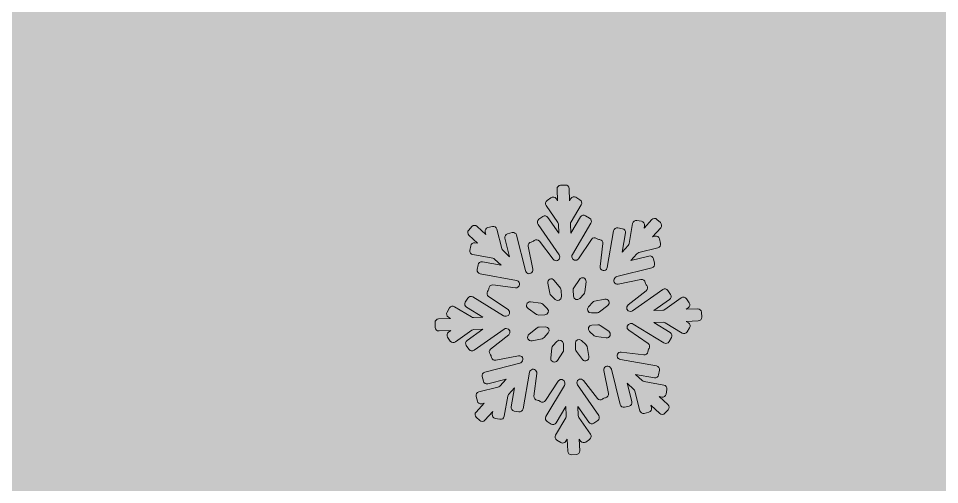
# Model space of a CAD drawing. Header units: millimetres. Extents: x 28 to 188, y -114 to -17.
# Drawn here: x 148.27 to 163.3, y -47.63 to -40.02 of the extents above; entities that cross this region are included whole.
import ezdxf

# ---------------------------------------------------------------- set-up
doc = ezdxf.new("R2010")
doc.units = ezdxf.units.MM
doc.header["$MEASUREMENT"] = 0
doc.layers.add('engraving', color=7, linetype='Continuous')
doc.layers.add('Layer 1', color=7, linetype='Continuous')

msp = doc.modelspace()

# ---------------------------------------------------------------- hatches: boundary and pattern name
at = {"layer": 'Layer 1'}
h = msp.add_hatch(color=2, dxfattribs=at)
h.dxf.hatch_style = 2
edge = h.paths.add_edge_path()
edge.add_spline(control_points=[(186.9, -77.701), (185.937, -75.24), (184.61, -72.989), (182.918, -70.95), (181.225, -68.912), (179.224, -67.123), (176.917, -65.583), (174.609, -64.045), (172.07, -62.853), (169.299, -62.005), (169.299, -62.005), (156.143, -57.736), (156.143, -57.736), (155.295, -57.198), (154.585, -56.466), (154.008, -55.543), (153.432, -54.619), (153.564, -53.736), (154.412, -52.888), (155.488, -52.042), (156.738, -51.503), (158.162, -51.272), (159.586, -51.042), (161.066, -51.004), (162.606, -51.157), (165.298, -51.543), (168.261, -52.158), (171.493, -53.004), (174.724, -53.851), (177.569, -54.774), (180.032, -55.773), (180.34, -50.542), (180.533, -46.638), (180.61, -44.059), (180.686, -41.483), (180.725, -39.559), (180.725, -38.289), (180.725, -37.019), (180.725, -36.078), (180.725, -35.462), (180.725, -34.847), (180.801, -33.885), (180.956, -32.576), (176.802, -31.116), (172.704, -30.134), (168.665, -29.633), (166.954, -29.421), (165.24, -29.272), (163.522, -29.178), (162.804, -28.646), (161.938, -28.303), (160.997, -28.231), (162.502, -27.116), (163.481, -25.332), (163.481, -23.316), (163.481, -19.935), (160.741, -17.195), (157.361, -17.195), (153.98, -17.195), (151.24, -19.935), (151.24, -23.316), (151.24, -25.332), (152.22, -27.116), (153.725, -28.231), (152.55, -28.321), (151.491, -28.831), (150.693, -29.608), (149.341, -29.831), (147.966, -30.125), (146.565, -30.499), (143.409, -31.269), (140.696, -32.403), (138.428, -33.903), (136.158, -35.403), (134.273, -37.135), (132.773, -39.097), (131.273, -41.059), (130.176, -43.194), (129.483, -45.502), (128.791, -47.81), (128.445, -50.196), (128.445, -52.657), (128.445, -55.658), (129.079, -58.659), (130.35, -61.659), (131.618, -64.66), (133.349, -67.45), (135.543, -70.026), (137.736, -72.605), (140.332, -74.874), (143.333, -76.836), (146.333, -78.798), (149.641, -80.202), (153.258, -81.048), (154.104, -81.279), (154.989, -81.568), (155.912, -81.913), (156.835, -82.26), (157.702, -82.683), (158.509, -83.184), (159.317, -83.684), (159.989, -84.299), (160.529, -85.03), (161.066, -85.762), (161.337, -86.587), (161.337, -87.511), (161.182, -88.82), (160.682, -89.723), (159.836, -90.223), (158.989, -90.725), (157.95, -91.013), (156.72, -91.089), (154.719, -91.089), (152.854, -90.782), (151.123, -90.166), (149.392, -89.551), (147.641, -88.896), (145.872, -88.203), (145.872, -88.203), (140.448, -86.242), (140.448, -86.242), (139.293, -85.779), (138.139, -85.337), (136.985, -84.915), (135.831, -84.492), (134.677, -84.088), (133.523, -83.703), (133.523, -83.703), (127.983, -108.516), (127.983, -108.516), (131.446, -109.825), (134.273, -110.824), (136.466, -111.516), (138.659, -112.208), (140.794, -112.786), (142.871, -113.247), (144.64, -113.631), (146.602, -113.899), (148.757, -114.055), (150.91, -114.209), (153.143, -114.247), (155.451, -114.171), (156.68, -114.171), (157.835, -114.15), (158.913, -114.113), (159.989, -114.073), (160.797, -114.015), (161.337, -113.94), (165.261, -113.478), (168.895, -112.497), (172.243, -110.996), (175.59, -109.496), (178.455, -107.534), (180.84, -105.11), (183.224, -102.687), (185.091, -99.842), (186.438, -96.571), (187.783, -93.301), (188.418, -89.628), (188.343, -85.549), (188.343, -82.78), (187.86, -80.164), (186.9, -77.701)], knot_values=[0, 0, 0, 0, 1, 1, 1, 2, 2, 2, 3, 3, 3, 4, 4, 4, 5, 5, 5, 6, 6, 6, 7, 7, 7, 8, 8, 8, 9, 9, 9, 10, 10, 10, 11, 11, 11, 12, 12, 12, 13, 13, 13, 14, 14, 14, 15, 15, 15, 16, 16, 16, 17, 17, 17, 18, 18, 18, 19, 19, 19, 20, 20, 20, 21, 21, 21, 22, 22, 22, 23, 23, 23, 24, 24, 24, 25, 25, 25, 26, 26, 26, 27, 27, 27, 28, 28, 28, 29, 29, 29, 30, 30, 30, 31, 31, 31, 32, 32, 32, 33, 33, 33, 34, 34, 34, 35, 35, 35, 36, 36, 36, 37, 37, 37, 38, 38, 38, 39, 39, 39, 40, 40, 40, 41, 41, 41, 42, 42, 42, 43, 43, 43, 44, 44, 44, 45, 45, 45, 46, 46, 46, 47, 47, 47, 48, 48, 48, 49, 49, 49, 50, 50, 50, 51, 51, 51, 52, 52, 52, 53, 53, 53, 54, 54, 54, 54], degree=3, periodic=1)
edge = h.paths.add_edge_path()
edge.add_spline(control_points=[(153.553, -23.316), (153.553, -21.216), (155.261, -19.508), (157.361, -19.508), (159.46, -19.508), (161.168, -21.216), (161.168, -23.316), (161.168, -25.415), (159.46, -27.123), (157.361, -27.123), (155.261, -27.123), (153.553, -25.415), (153.553, -23.316)], knot_values=[0, 0, 0, 0, 1, 1, 1, 2, 2, 2, 3, 3, 3, 4, 4, 4, 4], degree=3, periodic=1)

# ---------------------------------------------------------------- linework, layer by layer
at = {"layer": 'engraving', "lineweight": 0}
for points, knots in [([(159.419, -44.814), (159.418, -44.781), (159.39, -44.756), (159.357, -44.757), (159.357, -44.757), (159.167, -44.764), (159.167, -44.764), (159.167, -44.764), (159.203, -44.74), (159.203, -44.74), (159.229, -44.721), (159.236, -44.684), (159.217, -44.657), (159.217, -44.657), (159.173, -44.593), (159.173, -44.593), (159.154, -44.565), (159.117, -44.559), (159.089, -44.578), (159.089, -44.578), (158.82, -44.768), (158.82, -44.768), (158.811, -44.775), (158.799, -44.779), (158.788, -44.779), (158.788, -44.779), (158.642, -44.785), (158.642, -44.785), (158.642, -44.785), (158.899, -44.604), (158.899, -44.604), (158.926, -44.585), (158.932, -44.548), (158.913, -44.521), (158.913, -44.521), (158.869, -44.457), (158.869, -44.457), (158.85, -44.43), (158.813, -44.423), (158.786, -44.442), (158.786, -44.442), (158.295, -44.789), (158.295, -44.789), (158.286, -44.795), (158.275, -44.799), (158.263, -44.799), (158.263, -44.799), (158.26, -44.8), (158.26, -44.8), (158.202, -44.802), (158.176, -44.729), (158.221, -44.693), (158.221, -44.693), (158.515, -44.461), (158.515, -44.461), (158.541, -44.441), (158.545, -44.404), (158.526, -44.378), (158.526, -44.378), (158.516, -44.366), (158.516, -44.366), (158.51, -44.358), (158.507, -44.35), (158.505, -44.341), (158.505, -44.341), (158.502, -44.326), (158.502, -44.326), (158.495, -44.293), (158.464, -44.272), (158.432, -44.279), (158.432, -44.279), (158.06, -44.353), (158.06, -44.353), (158.004, -44.364), (157.966, -44.297), (158.004, -44.254), (158.004, -44.254), (158.011, -44.247), (158.011, -44.247), (158.019, -44.239), (158.029, -44.232), (158.04, -44.23), (158.04, -44.23), (158.61, -44.087), (158.61, -44.087), (158.642, -44.079), (158.661, -44.046), (158.653, -44.014), (158.653, -44.014), (158.634, -43.939), (158.634, -43.939), (158.626, -43.907), (158.594, -43.887), (158.562, -43.895), (158.562, -43.895), (158.264, -43.97), (158.264, -43.97), (158.264, -43.97), (158.366, -43.857), (158.366, -43.857), (158.374, -43.849), (158.385, -43.843), (158.396, -43.84), (158.396, -43.84), (158.708, -43.761), (158.708, -43.761), (158.74, -43.753), (158.759, -43.721), (158.752, -43.689), (158.752, -43.689), (158.733, -43.613), (158.733, -43.613), (158.725, -43.581), (158.692, -43.562), (158.66, -43.57), (158.66, -43.57), (158.62, -43.58), (158.62, -43.58), (158.62, -43.58), (158.753, -43.434), (158.753, -43.434), (158.775, -43.409), (158.774, -43.372), (158.75, -43.35), (158.75, -43.35), (158.693, -43.297), (158.693, -43.297), (158.669, -43.274), (158.631, -43.275), (158.608, -43.3), (158.608, -43.3), (158.481, -43.44), (158.481, -43.44), (158.481, -43.44), (158.488, -43.398), (158.488, -43.398), (158.494, -43.366), (158.472, -43.335), (158.44, -43.329), (158.44, -43.329), (158.364, -43.316), (158.364, -43.316), (158.332, -43.31), (158.3, -43.331), (158.295, -43.364), (158.295, -43.364), (158.238, -43.693), (158.238, -43.693), (158.236, -43.704), (158.23, -43.714), (158.223, -43.723), (158.223, -43.723), (158.125, -43.83), (158.125, -43.83), (158.125, -43.83), (158.179, -43.519), (158.179, -43.519), (158.185, -43.487), (158.163, -43.456), (158.131, -43.45), (158.131, -43.45), (158.055, -43.437), (158.055, -43.437), (158.023, -43.431), (157.991, -43.453), (157.986, -43.485), (157.986, -43.485), (157.882, -44.082), (157.882, -44.082), (157.88, -44.094), (157.875, -44.104), (157.867, -44.112), (157.867, -44.112), (157.867, -44.113), (157.867, -44.113), (157.828, -44.155), (157.757, -44.123), (157.764, -44.065), (157.764, -44.065), (157.809, -43.693), (157.809, -43.693), (157.813, -43.66), (157.79, -43.631), (157.757, -43.626), (157.757, -43.626), (157.743, -43.625), (157.743, -43.625), (157.733, -43.623), (157.725, -43.62), (157.717, -43.615), (157.717, -43.615), (157.705, -43.607), (157.705, -43.607), (157.677, -43.588), (157.64, -43.596), (157.622, -43.623), (157.622, -43.623), (157.413, -43.939), (157.413, -43.939), (157.381, -43.987), (157.306, -43.966), (157.304, -43.908), (157.304, -43.908), (157.303, -43.902), (157.303, -43.902), (157.303, -43.89), (157.306, -43.879), (157.312, -43.869), (157.312, -43.869), (157.614, -43.359), (157.614, -43.359), (157.631, -43.331), (157.622, -43.295), (157.594, -43.278), (157.594, -43.278), (157.528, -43.237), (157.528, -43.237), (157.499, -43.22), (157.462, -43.229), (157.445, -43.258), (157.445, -43.258), (157.288, -43.523), (157.288, -43.523), (157.288, -43.523), (157.282, -43.371), (157.282, -43.371), (157.281, -43.359), (157.284, -43.348), (157.29, -43.338), (157.29, -43.338), (157.456, -43.058), (157.456, -43.058), (157.473, -43.03), (157.464, -42.994), (157.436, -42.977), (157.436, -42.977), (157.37, -42.936), (157.37, -42.936), (157.341, -42.919), (157.304, -42.928), (157.287, -42.957), (157.287, -42.957), (157.267, -42.992), (157.267, -42.992), (157.267, -42.992), (157.259, -42.794), (157.259, -42.794), (157.257, -42.761), (157.229, -42.735), (157.197, -42.737), (157.197, -42.737), (157.12, -42.74), (157.12, -42.74), (157.087, -42.741), (157.061, -42.769), (157.063, -42.802), (157.063, -42.802), (157.07, -42.993), (157.07, -42.993), (157.07, -42.993), (157.047, -42.959), (157.047, -42.959), (157.028, -42.932), (156.991, -42.925), (156.963, -42.944), (156.963, -42.944), (156.901, -42.989), (156.901, -42.989), (156.874, -43.008), (156.867, -43.045), (156.886, -43.072), (156.886, -43.072), (157.075, -43.346), (157.075, -43.346), (157.082, -43.355), (157.085, -43.366), (157.086, -43.377), (157.086, -43.377), (157.092, -43.524), (157.092, -43.524), (157.092, -43.524), (156.914, -43.266), (156.914, -43.266), (156.895, -43.239), (156.857, -43.232), (156.83, -43.251), (156.83, -43.251), (156.767, -43.296), (156.767, -43.296), (156.74, -43.315), (156.734, -43.352), (156.752, -43.379), (156.752, -43.379), (157.097, -43.877), (157.097, -43.877), (157.103, -43.886), (157.107, -43.897), (157.107, -43.908), (157.107, -43.908), (157.107, -43.909), (157.107, -43.909), (157.11, -43.968), (157.036, -43.994), (157, -43.948), (157, -43.948), (156.774, -43.654), (156.774, -43.654), (156.754, -43.628), (156.716, -43.623), (156.69, -43.644), (156.69, -43.644), (156.679, -43.653), (156.679, -43.653), (156.671, -43.658), (156.663, -43.662), (156.653, -43.664), (156.653, -43.664), (156.639, -43.667), (156.639, -43.667), (156.607, -43.673), (156.586, -43.705), (156.592, -43.737), (156.592, -43.737), (156.666, -44.112), (156.666, -44.112), (156.677, -44.169), (156.609, -44.207), (156.567, -44.167), (156.567, -44.167), (156.563, -44.164), (156.563, -44.164), (156.555, -44.156), (156.549, -44.146), (156.546, -44.134), (156.546, -44.134), (156.403, -43.557), (156.403, -43.557), (156.395, -43.525), (156.363, -43.505), (156.331, -43.513), (156.331, -43.513), (156.256, -43.532), (156.256, -43.532), (156.224, -43.54), (156.205, -43.572), (156.213, -43.604), (156.213, -43.604), (156.287, -43.906), (156.287, -43.906), (156.287, -43.906), (156.177, -43.802), (156.177, -43.802), (156.169, -43.795), (156.163, -43.784), (156.16, -43.773), (156.16, -43.773), (156.081, -43.456), (156.081, -43.456), (156.073, -43.424), (156.041, -43.405), (156.009, -43.413), (156.009, -43.413), (155.935, -43.431), (155.935, -43.431), (155.903, -43.439), (155.883, -43.472), (155.891, -43.504), (155.891, -43.504), (155.901, -43.545), (155.901, -43.545), (155.901, -43.545), (155.758, -43.411), (155.758, -43.411), (155.733, -43.388), (155.695, -43.389), (155.673, -43.414), (155.673, -43.414), (155.621, -43.471), (155.621, -43.471), (155.599, -43.495), (155.6, -43.533), (155.624, -43.555), (155.624, -43.555), (155.764, -43.686), (155.764, -43.686), (155.764, -43.686), (155.723, -43.679), (155.723, -43.679), (155.691, -43.673), (155.66, -43.694), (155.654, -43.727), (155.654, -43.727), (155.641, -43.804), (155.641, -43.804), (155.635, -43.836), (155.656, -43.867), (155.689, -43.873), (155.689, -43.873), (156.013, -43.932), (156.013, -43.932), (156.024, -43.934), (156.035, -43.939), (156.043, -43.947), (156.043, -43.947), (156.151, -44.047), (156.151, -44.047), (156.151, -44.047), (155.844, -43.992), (155.844, -43.992), (155.811, -43.986), (155.78, -44.008), (155.774, -44.04), (155.774, -44.04), (155.761, -44.117), (155.761, -44.117), (155.755, -44.149), (155.777, -44.18), (155.809, -44.186), (155.809, -44.186), (156.399, -44.293), (156.399, -44.293), (156.411, -44.295), (156.421, -44.3), (156.43, -44.308), (156.43, -44.308), (156.432, -44.311), (156.432, -44.311), (156.475, -44.35), (156.441, -44.421), (156.384, -44.413), (156.384, -44.413), (156.016, -44.367), (156.016, -44.367), (155.984, -44.362), (155.954, -44.386), (155.95, -44.419), (155.95, -44.419), (155.948, -44.434), (155.948, -44.434), (155.947, -44.443), (155.943, -44.452), (155.938, -44.459), (155.938, -44.459), (155.93, -44.472), (155.93, -44.472), (155.912, -44.499), (155.919, -44.536), (155.946, -44.555), (155.946, -44.555), (156.263, -44.769), (156.263, -44.769), (156.311, -44.802), (156.289, -44.876), (156.232, -44.878), (156.232, -44.878), (156.224, -44.879), (156.224, -44.879), (156.212, -44.879), (156.201, -44.876), (156.191, -44.87), (156.191, -44.87), (155.687, -44.563), (155.687, -44.563), (155.659, -44.546), (155.622, -44.555), (155.605, -44.584), (155.605, -44.584), (155.565, -44.65), (155.565, -44.65), (155.549, -44.679), (155.558, -44.715), (155.586, -44.732), (155.586, -44.732), (155.85, -44.893), (155.85, -44.893), (155.85, -44.893), (155.699, -44.899), (155.699, -44.899), (155.688, -44.899), (155.676, -44.896), (155.666, -44.89), (155.666, -44.89), (155.39, -44.722), (155.39, -44.722), (155.362, -44.705), (155.325, -44.714), (155.308, -44.743), (155.308, -44.743), (155.268, -44.809), (155.268, -44.809), (155.252, -44.838), (155.261, -44.874), (155.289, -44.891), (155.289, -44.891), (155.325, -44.913), (155.325, -44.913), (155.325, -44.913), (155.129, -44.921), (155.129, -44.921), (155.096, -44.922), (155.07, -44.95), (155.072, -44.983), (155.072, -44.983), (155.075, -45.061), (155.075, -45.061), (155.076, -45.094), (155.104, -45.12), (155.137, -45.118), (155.137, -45.118), (155.327, -45.111), (155.327, -45.111), (155.327, -45.111), (155.292, -45.136), (155.292, -45.136), (155.265, -45.155), (155.259, -45.192), (155.277, -45.219), (155.277, -45.219), (155.321, -45.283), (155.321, -45.283), (155.34, -45.31), (155.378, -45.317), (155.405, -45.297), (155.405, -45.297), (155.674, -45.107), (155.674, -45.107), (155.684, -45.101), (155.695, -45.097), (155.706, -45.096), (155.706, -45.096), (155.852, -45.091), (155.852, -45.091), (155.852, -45.091), (155.596, -45.272), (155.596, -45.272), (155.569, -45.291), (155.562, -45.327), (155.581, -45.354), (155.581, -45.354), (155.625, -45.418), (155.625, -45.418), (155.644, -45.446), (155.681, -45.452), (155.709, -45.433), (155.709, -45.433), (156.199, -45.087), (156.199, -45.087), (156.209, -45.08), (156.22, -45.076), (156.231, -45.076), (156.231, -45.076), (156.234, -45.076), (156.234, -45.076), (156.292, -45.074), (156.319, -45.147), (156.273, -45.182), (156.273, -45.182), (155.979, -45.414), (155.979, -45.414), (155.953, -45.434), (155.949, -45.471), (155.969, -45.497), (155.969, -45.497), (155.978, -45.51), (155.978, -45.51), (155.984, -45.517), (155.988, -45.525), (155.99, -45.535), (155.99, -45.535), (155.992, -45.55), (155.992, -45.55), (155.999, -45.582), (156.03, -45.603), (156.063, -45.597), (156.063, -45.597), (156.434, -45.523), (156.434, -45.523), (156.491, -45.511), (156.529, -45.579), (156.49, -45.621), (156.49, -45.621), (156.484, -45.628), (156.484, -45.628), (156.476, -45.637), (156.466, -45.643), (156.454, -45.646), (156.454, -45.646), (155.885, -45.789), (155.885, -45.789), (155.853, -45.797), (155.833, -45.829), (155.841, -45.861), (155.841, -45.861), (155.86, -45.937), (155.86, -45.937), (155.868, -45.969), (155.9, -45.988), (155.932, -45.98), (155.932, -45.98), (156.231, -45.905), (156.231, -45.905), (156.231, -45.905), (156.128, -46.018), (156.128, -46.018), (156.12, -46.027), (156.11, -46.033), (156.098, -46.036), (156.098, -46.036), (155.786, -46.114), (155.786, -46.114), (155.754, -46.122), (155.735, -46.154), (155.743, -46.186), (155.743, -46.186), (155.762, -46.262), (155.762, -46.262), (155.769, -46.294), (155.802, -46.314), (155.834, -46.306), (155.834, -46.306), (155.875, -46.295), (155.875, -46.295), (155.875, -46.295), (155.741, -46.442), (155.741, -46.442), (155.719, -46.466), (155.72, -46.503), (155.744, -46.526), (155.744, -46.526), (155.801, -46.579), (155.801, -46.579), (155.825, -46.601), (155.863, -46.6), (155.886, -46.575), (155.886, -46.575), (156.014, -46.435), (156.014, -46.435), (156.014, -46.435), (156.006, -46.477), (156.006, -46.477), (156.001, -46.51), (156.022, -46.54), (156.055, -46.546), (156.055, -46.546), (156.13, -46.56), (156.13, -46.56), (156.163, -46.566), (156.194, -46.544), (156.2, -46.511), (156.2, -46.511), (156.257, -46.183), (156.257, -46.183), (156.259, -46.172), (156.264, -46.161), (156.271, -46.153), (156.271, -46.153), (156.369, -46.045), (156.369, -46.045), (156.369, -46.045), (156.315, -46.356), (156.315, -46.356), (156.31, -46.388), (156.331, -46.419), (156.364, -46.425), (156.364, -46.425), (156.439, -46.439), (156.439, -46.439), (156.472, -46.445), (156.503, -46.423), (156.509, -46.39), (156.509, -46.39), (156.613, -45.793), (156.613, -45.793), (156.615, -45.782), (156.62, -45.771), (156.627, -45.763), (156.627, -45.763), (156.627, -45.763), (156.627, -45.763), (156.667, -45.72), (156.738, -45.753), (156.731, -45.81), (156.731, -45.81), (156.686, -46.182), (156.686, -46.182), (156.682, -46.215), (156.705, -46.245), (156.737, -46.249), (156.737, -46.249), (156.752, -46.251), (156.752, -46.251), (156.761, -46.252), (156.77, -46.255), (156.778, -46.261), (156.778, -46.261), (156.789, -46.269), (156.789, -46.269), (156.817, -46.287), (156.854, -46.28), (156.873, -46.252), (156.873, -46.252), (157.081, -45.937), (157.081, -45.937), (157.113, -45.888), (157.188, -45.909), (157.191, -45.967), (157.191, -45.967), (157.191, -45.974), (157.191, -45.974), (157.191, -45.985), (157.189, -45.997), (157.183, -46.007), (157.183, -46.007), (156.88, -46.516), (156.88, -46.516), (156.864, -46.545), (156.873, -46.581), (156.901, -46.598), (156.901, -46.598), (156.966, -46.638), (156.966, -46.638), (156.995, -46.655), (157.032, -46.646), (157.049, -46.618), (157.049, -46.618), (157.206, -46.352), (157.206, -46.352), (157.206, -46.352), (157.212, -46.505), (157.212, -46.505), (157.213, -46.516), (157.21, -46.528), (157.204, -46.538), (157.204, -46.538), (157.038, -46.817), (157.038, -46.817), (157.022, -46.846), (157.031, -46.882), (157.059, -46.899), (157.059, -46.899), (157.124, -46.939), (157.124, -46.939), (157.153, -46.956), (157.19, -46.947), (157.207, -46.919), (157.207, -46.919), (157.228, -46.883), (157.228, -46.883), (157.228, -46.883), (157.236, -47.081), (157.236, -47.081), (157.237, -47.114), (157.265, -47.14), (157.298, -47.139), (157.298, -47.139), (157.374, -47.136), (157.374, -47.136), (157.407, -47.134), (157.433, -47.107), (157.432, -47.074), (157.432, -47.074), (157.424, -46.882), (157.424, -46.882), (157.424, -46.882), (157.447, -46.916), (157.447, -46.916), (157.466, -46.943), (157.504, -46.95), (157.531, -46.931), (157.531, -46.931), (157.594, -46.887), (157.594, -46.887), (157.621, -46.868), (157.627, -46.831), (157.608, -46.804), (157.608, -46.804), (157.419, -46.53), (157.419, -46.53), (157.413, -46.52), (157.409, -46.509), (157.408, -46.498), (157.408, -46.498), (157.402, -46.351), (157.402, -46.351), (157.402, -46.351), (157.581, -46.609), (157.581, -46.609), (157.6, -46.636), (157.637, -46.643), (157.664, -46.624), (157.664, -46.624), (157.727, -46.58), (157.727, -46.58), (157.754, -46.561), (157.76, -46.524), (157.742, -46.497), (157.742, -46.497), (157.398, -45.999), (157.398, -45.999), (157.391, -45.989), (157.387, -45.978), (157.387, -45.967), (157.387, -45.967), (157.387, -45.966), (157.387, -45.966), (157.385, -45.908), (157.458, -45.881), (157.494, -45.927), (157.494, -45.927), (157.72, -46.221), (157.72, -46.221), (157.741, -46.248), (157.778, -46.252), (157.805, -46.232), (157.805, -46.232), (157.816, -46.223), (157.816, -46.223), (157.823, -46.217), (157.832, -46.213), (157.841, -46.211), (157.841, -46.211), (157.855, -46.209), (157.855, -46.209), (157.887, -46.202), (157.908, -46.171), (157.902, -46.138), (157.902, -46.138), (157.828, -45.764), (157.828, -45.764), (157.817, -45.707), (157.885, -45.669), (157.927, -45.708), (157.927, -45.708), (157.931, -45.712), (157.931, -45.712), (157.94, -45.72), (157.946, -45.73), (157.948, -45.741), (157.948, -45.741), (158.091, -46.319), (158.091, -46.319), (158.099, -46.351), (158.132, -46.37), (158.164, -46.362), (158.164, -46.362), (158.238, -46.344), (158.238, -46.344), (158.27, -46.336), (158.289, -46.303), (158.281, -46.271), (158.281, -46.271), (158.207, -45.97), (158.207, -45.97), (158.207, -45.97), (158.317, -46.073), (158.317, -46.073), (158.326, -46.081), (158.332, -46.091), (158.334, -46.102), (158.334, -46.102), (158.413, -46.419), (158.413, -46.419), (158.421, -46.451), (158.453, -46.471), (158.485, -46.463), (158.485, -46.463), (158.56, -46.444), (158.56, -46.444), (158.592, -46.436), (158.611, -46.404), (158.603, -46.372), (158.603, -46.372), (158.593, -46.331), (158.593, -46.331), (158.593, -46.331), (158.737, -46.465), (158.737, -46.465), (158.761, -46.488), (158.799, -46.486), (158.821, -46.462), (158.821, -46.462), (158.874, -46.404), (158.874, -46.404), (158.896, -46.38), (158.894, -46.343), (158.87, -46.321), (158.87, -46.321), (158.73, -46.189), (158.73, -46.189), (158.73, -46.189), (158.771, -46.197), (158.771, -46.197), (158.803, -46.203), (158.835, -46.181), (158.84, -46.148), (158.84, -46.148), (158.854, -46.071), (158.854, -46.071), (158.859, -46.039), (158.838, -46.008), (158.806, -46.002), (158.806, -46.002), (158.481, -45.944), (158.481, -45.944), (158.47, -45.942), (158.459, -45.937), (158.451, -45.929), (158.451, -45.929), (158.344, -45.828), (158.344, -45.828), (158.344, -45.828), (158.65, -45.884), (158.65, -45.884), (158.683, -45.89), (158.714, -45.868), (158.72, -45.835), (158.72, -45.835), (158.733, -45.758), (158.733, -45.758), (158.739, -45.726), (158.717, -45.695), (158.685, -45.689), (158.685, -45.689), (158.095, -45.583), (158.095, -45.583), (158.084, -45.581), (158.073, -45.575), (158.065, -45.568), (158.065, -45.568), (158.062, -45.565), (158.062, -45.565), (158.02, -45.525), (158.053, -45.455), (158.11, -45.462), (158.11, -45.462), (158.478, -45.509), (158.478, -45.509), (158.511, -45.513), (158.541, -45.49), (158.545, -45.457), (158.545, -45.457), (158.547, -45.442), (158.547, -45.442), (158.548, -45.433), (158.551, -45.424), (158.556, -45.416), (158.556, -45.416), (158.564, -45.403), (158.564, -45.403), (158.582, -45.376), (158.575, -45.339), (158.548, -45.321), (158.548, -45.321), (158.232, -45.106), (158.232, -45.106), (158.184, -45.074), (158.205, -44.999), (158.263, -44.997), (158.263, -44.997), (158.27, -44.997), (158.27, -44.997), (158.282, -44.996), (158.293, -44.999), (158.303, -45.006), (158.303, -45.006), (158.807, -45.312), (158.807, -45.312), (158.835, -45.33), (158.872, -45.32), (158.889, -45.292), (158.889, -45.292), (158.929, -45.225), (158.929, -45.225), (158.946, -45.197), (158.937, -45.161), (158.909, -45.144), (158.909, -45.144), (158.644, -44.982), (158.644, -44.982), (158.644, -44.982), (158.795, -44.977), (158.795, -44.977), (158.807, -44.976), (158.818, -44.979), (158.828, -44.985), (158.828, -44.985), (159.104, -45.153), (159.104, -45.153), (159.132, -45.171), (159.17, -45.161), (159.187, -45.133), (159.187, -45.133), (159.226, -45.066), (159.226, -45.066), (159.243, -45.038), (159.234, -45.002), (159.206, -44.984), (159.206, -44.984), (159.169, -44.962), (159.169, -44.962), (159.169, -44.962), (159.365, -44.954), (159.365, -44.954), (159.398, -44.953), (159.424, -44.925), (159.422, -44.892), (159.422, -44.892), (159.419, -44.814), (159.419, -44.814)], [0, 0, 0, 0, 1, 1, 1, 2, 2, 2, 3, 3, 3, 4, 4, 4, 5, 5, 5, 6, 6, 6, 7, 7, 7, 8, 8, 8, 9, 9, 9, 10, 10, 10, 11, 11, 11, 12, 12, 12, 13, 13, 13, 14, 14, 14, 15, 15, 15, 16, 16, 16, 17, 17, 17, 18, 18, 18, 19, 19, 19, 20, 20, 20, 21, 21, 21, 22, 22, 22, 23, 23, 23, 24, 24, 24, 25, 25, 25, 26, 26, 26, 27, 27, 27, 28, 28, 28, 29, 29, 29, 30, 30, 30, 31, 31, 31, 32, 32, 32, 33, 33, 33, 34, 34, 34, 35, 35, 35, 36, 36, 36, 37, 37, 37, 38, 38, 38, 39, 39, 39, 40, 40, 40, 41, 41, 41, 42, 42, 42, 43, 43, 43, 44, 44, 44, 45, 45, 45, 46, 46, 46, 47, 47, 47, 48, 48, 48, 49, 49, 49, 50, 50, 50, 51, 51, 51, 52, 52, 52, 53, 53, 53, 54, 54, 54, 55, 55, 55, 56, 56, 56, 57, 57, 57, 58, 58, 58, 59, 59, 59, 60, 60, 60, 61, 61, 61, 62, 62, 62, 63, 63, 63, 64, 64, 64, 65, 65, 65, 66, 66, 66, 67, 67, 67, 68, 68, 68, 69, 69, 69, 70, 70, 70, 71, 71, 71, 72, 72, 72, 73, 73, 73, 74, 74, 74, 75, 75, 75, 76, 76, 76, 77, 77, 77, 78, 78, 78, 79, 79, 79, 80, 80, 80, 81, 81, 81, 82, 82, 82, 83, 83, 83, 84, 84, 84, 85, 85, 85, 86, 86, 86, 87, 87, 87, 88, 88, 88, 89, 89, 89, 90, 90, 90, 91, 91, 91, 92, 92, 92, 93, 93, 93, 94, 94, 94, 95, 95, 95, 96, 96, 96, 97, 97, 97, 98, 98, 98, 99, 99, 99, 100, 100, 100, 101, 101, 101, 102, 102, 102, 103, 103, 103, 104, 104, 104, 105, 105, 105, 106, 106, 106, 107, 107, 107, 108, 108, 108, 109, 109, 109, 110, 110, 110, 111, 111, 111, 112, 112, 112, 113, 113, 113, 114, 114, 114, 115, 115, 115, 116, 116, 116, 117, 117, 117, 118, 118, 118, 119, 119, 119, 120, 120, 120, 121, 121, 121, 122, 122, 122, 123, 123, 123, 124, 124, 124, 125, 125, 125, 126, 126, 126, 127, 127, 127, 128, 128, 128, 129, 129, 129, 130, 130, 130, 131, 131, 131, 132, 132, 132, 133, 133, 133, 134, 134, 134, 135, 135, 135, 136, 136, 136, 137, 137, 137, 138, 138, 138, 139, 139, 139, 140, 140, 140, 141, 141, 141, 142, 142, 142, 143, 143, 143, 144, 144, 144, 145, 145, 145, 146, 146, 146, 147, 147, 147, 148, 148, 148, 149, 149, 149, 150, 150, 150, 151, 151, 151, 152, 152, 152, 153, 153, 153, 154, 154, 154, 155, 155, 155, 156, 156, 156, 157, 157, 157, 158, 158, 158, 159, 159, 159, 160, 160, 160, 161, 161, 161, 162, 162, 162, 163, 163, 163, 164, 164, 164, 165, 165, 165, 166, 166, 166, 167, 167, 167, 168, 168, 168, 169, 169, 169, 170, 170, 170, 171, 171, 171, 172, 172, 172, 173, 173, 173, 174, 174, 174, 175, 175, 175, 176, 176, 176, 177, 177, 177, 178, 178, 178, 179, 179, 179, 180, 180, 180, 181, 181, 181, 182, 182, 182, 183, 183, 183, 184, 184, 184, 185, 185, 185, 186, 186, 186, 187, 187, 187, 188, 188, 188, 189, 189, 189, 190, 190, 190, 191, 191, 191, 192, 192, 192, 193, 193, 193, 194, 194, 194, 195, 195, 195, 196, 196, 196, 197, 197, 197, 198, 198, 198, 199, 199, 199, 200, 200, 200, 201, 201, 201, 202, 202, 202, 203, 203, 203, 204, 204, 204, 205, 205, 205, 206, 206, 206, 207, 207, 207, 208, 208, 208, 209, 209, 209, 210, 210, 210, 211, 211, 211, 212, 212, 212, 213, 213, 213, 214, 214, 214, 215, 215, 215, 216, 216, 216, 217, 217, 217, 218, 218, 218, 219, 219, 219, 220, 220, 220, 221, 221, 221, 222, 222, 222, 223, 223, 223, 224, 224, 224, 225, 225, 225, 226, 226, 226, 227, 227, 227, 228, 228, 228, 229, 229, 229, 230, 230, 230, 231, 231, 231, 232, 232, 232, 233, 233, 233, 234, 234, 234, 235, 235, 235, 236, 236, 236, 237, 237, 237, 238, 238, 238, 239, 239, 239, 240, 240, 240, 241, 241, 241, 242, 242, 242, 243, 243, 243, 244, 244, 244, 245, 245, 245, 246, 246, 246, 247, 247, 247, 248, 248, 248, 249, 249, 249, 250, 250, 250, 251, 251, 251, 252, 252, 252, 253, 253, 253, 254, 254, 254, 255, 255, 255, 256, 256, 256, 257, 257, 257, 258, 258, 258, 259, 259, 259, 260, 260, 260, 261, 261, 261, 262, 262, 262, 263, 263, 263, 264, 264, 264, 265, 265, 265, 266, 266, 266, 267, 267, 267, 268, 268, 268, 269, 269, 269, 270, 270, 270, 271, 271, 271, 272, 272, 272, 273, 273, 273, 274, 274, 274, 275, 275, 275, 276, 276, 276, 277, 277, 277, 278, 278, 278, 279, 279, 279, 280, 280, 280, 281, 281, 281, 282, 282, 282, 283, 283, 283, 284, 284, 284, 285, 285, 285, 286, 286, 286, 287, 287, 287, 288, 288, 288, 289, 289, 289, 290, 290, 290, 291, 291, 291, 292, 292, 292, 293, 293, 293, 294, 294, 294, 295, 295, 295, 296, 296, 296, 297, 297, 297, 298, 298, 298, 299, 299, 299, 300, 300, 300, 301, 301, 301, 302, 302, 302, 303, 303, 303, 304, 304, 304, 305, 305, 305, 306, 306, 306, 307, 307, 307, 308, 308, 308, 309, 309, 309, 310, 310, 310, 311, 311, 311, 312, 312, 312, 313, 313, 313, 314, 314, 314, 315, 315, 315, 316, 316, 316, 317, 317, 317, 318, 318, 318, 319, 319, 319, 320, 320, 320, 321, 321, 321, 322, 322, 322, 323, 323, 323, 324, 324, 324, 325, 325, 325, 326, 326, 326, 327, 327, 327, 328, 328, 328, 329, 329, 329, 330, 330, 330, 331, 331, 331, 332, 332, 332, 333, 333, 333, 334, 334, 334, 335, 335, 335, 336, 336, 336, 336]), ([(157.017, -44.292), (157.017, -44.292), (157.117, -44.422), (157.117, -44.422), (157.125, -44.432), (157.129, -44.444), (157.13, -44.456), (157.13, -44.456), (157.134, -44.557), (157.134, -44.557), (157.136, -44.61), (157.072, -44.639), (157.033, -44.603), (157.033, -44.603), (156.961, -44.536), (156.961, -44.536), (156.952, -44.527), (156.946, -44.516), (156.943, -44.504), (156.943, -44.504), (156.911, -44.34), (156.911, -44.34), (156.899, -44.278), (156.978, -44.242), (157.017, -44.292)], [0, 0, 0, 0, 1, 1, 1, 2, 2, 2, 3, 3, 3, 4, 4, 4, 5, 5, 5, 6, 6, 6, 7, 7, 7, 8, 8, 8, 8]), ([(157.33, -44.55), (157.33, -44.55), (157.326, -44.449), (157.326, -44.449), (157.325, -44.436), (157.328, -44.424), (157.335, -44.414), (157.335, -44.414), (157.426, -44.276), (157.426, -44.276), (157.461, -44.223), (157.543, -44.253), (157.535, -44.316), (157.535, -44.316), (157.515, -44.481), (157.515, -44.481), (157.514, -44.494), (157.509, -44.505), (157.5, -44.515), (157.5, -44.515), (157.433, -44.588), (157.433, -44.588), (157.397, -44.627), (157.332, -44.603), (157.33, -44.55)], [0, 0, 0, 0, 1, 1, 1, 2, 2, 2, 3, 3, 3, 4, 4, 4, 5, 5, 5, 6, 6, 6, 7, 7, 7, 8, 8, 8, 8]), ([(156.729, -44.847), (156.729, -44.847), (156.589, -44.752), (156.589, -44.752), (156.537, -44.717), (156.568, -44.636), (156.63, -44.644), (156.63, -44.644), (156.795, -44.665), (156.795, -44.665), (156.807, -44.666), (156.819, -44.672), (156.828, -44.68), (156.828, -44.68), (156.903, -44.75), (156.903, -44.75), (156.942, -44.787), (156.917, -44.852), (156.864, -44.854), (156.864, -44.854), (156.765, -44.858), (156.765, -44.858), (156.752, -44.858), (156.74, -44.854), (156.729, -44.847)], [0, 0, 0, 0, 1, 1, 1, 2, 2, 2, 3, 3, 3, 4, 4, 4, 5, 5, 5, 6, 6, 6, 7, 7, 7, 8, 8, 8, 8]), ([(157.575, -44.724), (157.575, -44.724), (157.644, -44.649), (157.644, -44.649), (157.653, -44.64), (157.664, -44.633), (157.676, -44.631), (157.676, -44.631), (157.84, -44.598), (157.84, -44.598), (157.902, -44.586), (157.938, -44.665), (157.889, -44.704), (157.889, -44.704), (157.757, -44.808), (157.757, -44.808), (157.747, -44.816), (157.735, -44.82), (157.722, -44.82), (157.722, -44.82), (157.622, -44.824), (157.622, -44.824), (157.569, -44.826), (157.539, -44.764), (157.575, -44.724)], [0, 0, 0, 0, 1, 1, 1, 2, 2, 2, 3, 3, 3, 4, 4, 4, 5, 5, 5, 6, 6, 6, 7, 7, 7, 8, 8, 8, 8]), ([(156.919, -45.151), (156.919, -45.151), (156.85, -45.226), (156.85, -45.226), (156.842, -45.236), (156.83, -45.242), (156.818, -45.245), (156.818, -45.245), (156.654, -45.277), (156.654, -45.277), (156.592, -45.29), (156.556, -45.211), (156.605, -45.172), (156.605, -45.172), (156.738, -45.068), (156.738, -45.068), (156.747, -45.06), (156.76, -45.055), (156.772, -45.055), (156.772, -45.055), (156.873, -45.051), (156.873, -45.051), (156.926, -45.049), (156.955, -45.112), (156.919, -45.151)], [0, 0, 0, 0, 1, 1, 1, 2, 2, 2, 3, 3, 3, 4, 4, 4, 5, 5, 5, 6, 6, 6, 7, 7, 7, 8, 8, 8, 8]), ([(157.765, -45.028), (157.765, -45.028), (157.905, -45.123), (157.905, -45.123), (157.957, -45.158), (157.927, -45.24), (157.864, -45.232), (157.864, -45.232), (157.7, -45.211), (157.7, -45.211), (157.687, -45.209), (157.676, -45.204), (157.667, -45.195), (157.667, -45.195), (157.591, -45.125), (157.591, -45.125), (157.553, -45.089), (157.577, -45.024), (157.63, -45.022), (157.63, -45.022), (157.729, -45.018), (157.729, -45.018), (157.742, -45.017), (157.755, -45.021), (157.765, -45.028)], [0, 0, 0, 0, 1, 1, 1, 2, 2, 2, 3, 3, 3, 4, 4, 4, 5, 5, 5, 6, 6, 6, 7, 7, 7, 8, 8, 8, 8]), ([(157.477, -45.584), (157.477, -45.584), (157.377, -45.454), (157.377, -45.454), (157.37, -45.444), (157.365, -45.432), (157.365, -45.42), (157.365, -45.42), (157.361, -45.319), (157.361, -45.319), (157.359, -45.265), (157.422, -45.236), (157.461, -45.273), (157.461, -45.273), (157.533, -45.34), (157.533, -45.34), (157.542, -45.348), (157.549, -45.36), (157.551, -45.372), (157.551, -45.372), (157.583, -45.536), (157.583, -45.536), (157.595, -45.598), (157.516, -45.634), (157.477, -45.584)], [0, 0, 0, 0, 1, 1, 1, 2, 2, 2, 3, 3, 3, 4, 4, 4, 5, 5, 5, 6, 6, 6, 7, 7, 7, 8, 8, 8, 8]), ([(157.165, -45.326), (157.165, -45.326), (157.169, -45.427), (157.169, -45.427), (157.169, -45.439), (157.166, -45.452), (157.159, -45.462), (157.159, -45.462), (157.068, -45.6), (157.068, -45.6), (157.033, -45.652), (156.951, -45.622), (156.959, -45.56), (156.959, -45.56), (156.979, -45.394), (156.979, -45.394), (156.981, -45.382), (156.986, -45.37), (156.994, -45.361), (156.994, -45.361), (157.061, -45.288), (157.061, -45.288), (157.097, -45.248), (157.163, -45.272), (157.165, -45.326)], [0, 0, 0, 0, 1, 1, 1, 2, 2, 2, 3, 3, 3, 4, 4, 4, 5, 5, 5, 6, 6, 6, 7, 7, 7, 8, 8, 8, 8])]:
    msp.add_open_spline(points, degree=3, knots=knots, dxfattribs=at)
at = {"layer": 'Layer 1', "lineweight": 0}
msp.add_open_spline([(186.9, -77.701), (185.937, -75.24), (184.61, -72.989), (182.918, -70.95), (181.225, -68.912), (179.224, -67.123), (176.917, -65.583), (174.609, -64.045), (172.07, -62.853), (169.299, -62.005), (169.299, -62.005), (156.143, -57.736), (156.143, -57.736), (155.295, -57.198), (154.585, -56.466), (154.008, -55.543), (153.432, -54.619), (153.564, -53.736), (154.412, -52.888), (155.488, -52.042), (156.738, -51.503), (158.162, -51.272), (159.586, -51.042), (161.066, -51.004), (162.606, -51.157), (165.298, -51.543), (168.261, -52.158), (171.493, -53.004), (174.724, -53.851), (177.569, -54.774), (180.032, -55.773), (180.34, -50.542), (180.533, -46.638), (180.61, -44.059), (180.686, -41.483), (180.725, -39.559), (180.725, -38.289), (180.725, -37.019), (180.725, -36.078), (180.725, -35.462), (180.725, -34.847), (180.801, -33.885), (180.956, -32.576), (176.802, -31.116), (172.704, -30.134), (168.665, -29.633), (166.954, -29.421), (165.24, -29.272), (163.522, -29.178), (162.804, -28.646), (161.938, -28.303), (160.997, -28.231), (162.502, -27.116), (163.481, -25.332), (163.481, -23.316), (163.481, -19.935), (160.741, -17.195), (157.361, -17.195), (153.98, -17.195), (151.24, -19.935), (151.24, -23.316), (151.24, -25.332), (152.22, -27.116), (153.725, -28.231), (152.55, -28.321), (151.491, -28.831), (150.693, -29.608), (149.341, -29.831), (147.966, -30.125), (146.565, -30.499), (143.409, -31.269), (140.696, -32.403), (138.428, -33.903), (136.158, -35.403), (134.273, -37.135), (132.773, -39.097), (131.273, -41.059), (130.176, -43.194), (129.483, -45.502), (128.791, -47.81), (128.445, -50.196), (128.445, -52.657), (128.445, -55.658), (129.079, -58.659), (130.35, -61.659), (131.618, -64.66), (133.349, -67.45), (135.543, -70.026), (137.736, -72.605), (140.332, -74.874), (143.333, -76.836), (146.333, -78.798), (149.641, -80.202), (153.258, -81.048), (154.104, -81.279), (154.989, -81.568), (155.912, -81.913), (156.835, -82.26), (157.702, -82.683), (158.509, -83.184), (159.317, -83.684), (159.989, -84.299), (160.529, -85.03), (161.066, -85.762), (161.337, -86.587), (161.337, -87.511), (161.182, -88.82), (160.682, -89.723), (159.836, -90.223), (158.989, -90.725), (157.95, -91.013), (156.72, -91.089), (154.719, -91.089), (152.854, -90.782), (151.123, -90.166), (149.392, -89.551), (147.641, -88.896), (145.872, -88.203), (145.872, -88.203), (140.448, -86.242), (140.448, -86.242), (139.293, -85.779), (138.139, -85.337), (136.985, -84.915), (135.831, -84.492), (134.677, -84.088), (133.523, -83.703), (133.523, -83.703), (127.983, -108.516), (127.983, -108.516), (131.446, -109.825), (134.273, -110.824), (136.466, -111.516), (138.659, -112.208), (140.794, -112.786), (142.871, -113.247), (144.64, -113.631), (146.602, -113.899), (148.757, -114.055), (150.91, -114.209), (153.143, -114.247), (155.451, -114.171), (156.68, -114.171), (157.835, -114.15), (158.913, -114.113), (159.989, -114.073), (160.797, -114.015), (161.337, -113.94), (165.261, -113.478), (168.895, -112.497), (172.243, -110.996), (175.59, -109.496), (178.455, -107.534), (180.84, -105.11), (183.224, -102.687), (185.091, -99.842), (186.438, -96.571), (187.783, -93.301), (188.418, -89.628), (188.343, -85.549), (188.343, -82.78), (187.86, -80.164), (186.9, -77.701)], degree=3, knots=[0, 0, 0, 0, 1, 1, 1, 2, 2, 2, 3, 3, 3, 4, 4, 4, 5, 5, 5, 6, 6, 6, 7, 7, 7, 8, 8, 8, 9, 9, 9, 10, 10, 10, 11, 11, 11, 12, 12, 12, 13, 13, 13, 14, 14, 14, 15, 15, 15, 16, 16, 16, 17, 17, 17, 18, 18, 18, 19, 19, 19, 20, 20, 20, 21, 21, 21, 22, 22, 22, 23, 23, 23, 24, 24, 24, 25, 25, 25, 26, 26, 26, 27, 27, 27, 28, 28, 28, 29, 29, 29, 30, 30, 30, 31, 31, 31, 32, 32, 32, 33, 33, 33, 34, 34, 34, 35, 35, 35, 36, 36, 36, 37, 37, 37, 38, 38, 38, 39, 39, 39, 40, 40, 40, 41, 41, 41, 42, 42, 42, 43, 43, 43, 44, 44, 44, 45, 45, 45, 46, 46, 46, 47, 47, 47, 48, 48, 48, 49, 49, 49, 50, 50, 50, 51, 51, 51, 52, 52, 52, 53, 53, 53, 54, 54, 54, 54], dxfattribs=at)

doc.saveas('drawing.dxf')
